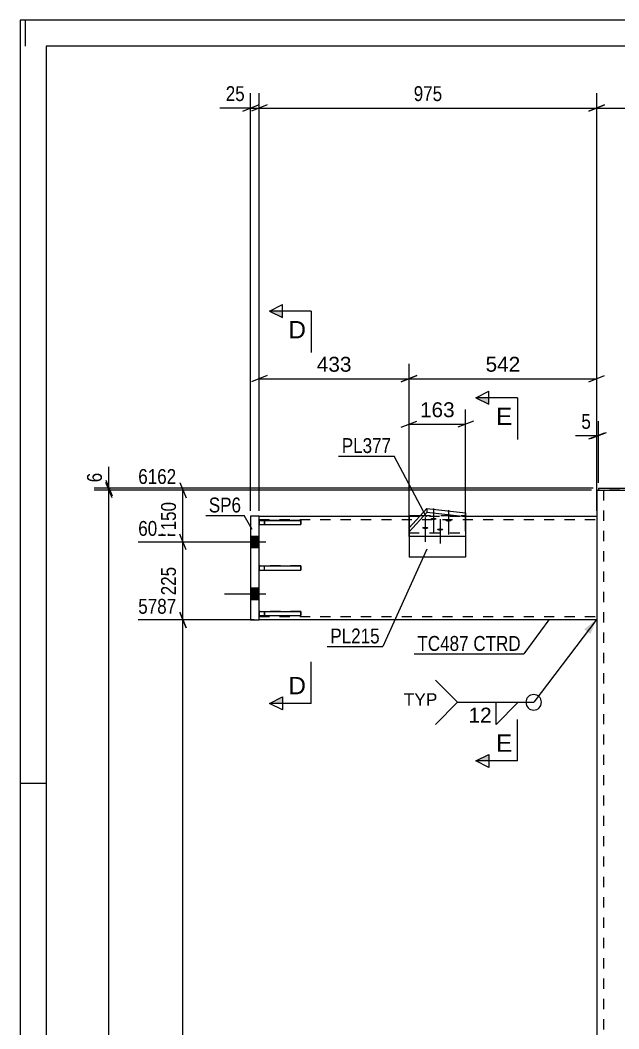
# Model space of a CAD drawing. Header units: millimetres. Extents: x 0 to 841, y 0 to 594.
# Drawn here: x 0 to 115.3, y 399.7 to 594 of the extents above; entities that cross this region are included whole.
import ezdxf

# ---------------------------------------------------------------- set-up
doc = ezdxf.new("R2010")
doc.units = ezdxf.units.MM
doc.linetypes.add('DXK_LINE_DOT2', pattern=[3.9198, 1.9599, -1.9599])
doc.styles.add('Arial', font='ARIAL.TTF', dxfattribs={"height": 0.2})
doc.styles.add('Arial Narrow', font='ARIALN.TTF', dxfattribs={"height": 0.2})

# ---------------------------------------------------------------- blocks, each defined once
blk = doc.blocks.new('Unknown-284933679-1134')
at = {"color": 5, "linetype": 'Continuous'}
for p, q in [((841, 594), (0, 594)), ((0, 594), (0, 0)), ((1, 589), (1, 594)), ((836, 589), (5, 589)), ((5, 589), (5, 5)), ((5, 447), (0, 447))]:
    blk.add_line(p, q, dxfattribs=at)
blk = doc.blocks.new('Part-284933679-1920 - 1918')
at = {"color": 7, "linetype": 'DXK_LINE_DOT2'}
for p, q in [((54.04, 480.1), (46.04, 480.1)), ((46.04, 480.1), (46.04, 479.3)), ((47.04, 480.1), (47.04, 479.3)), ((54.04, 479.3), (54.04, 480.1)), ((46.04, 479.3), (54.04, 479.3))]:
    blk.add_line(p, q, dxfattribs=at)
blk = doc.blocks.new('Part-284933679-1923 - 1918')
at = {"color": 2, "linetype": 'Continuous'}
for p, q in [((46.04, 480.1), (54.04, 480.1)), ((46.04, 480.1), (46.04, 479.3)), ((54.04, 480.1), (54.04, 479.3)), ((46.04, 479.3), (54.04, 479.3))]:
    blk.add_line(p, q, dxfattribs=at)
at = {"color": 7, "linetype": 'DXK_LINE_DOT2'}
blk.add_line((47.04, 479.3), (47.04, 480.1), dxfattribs=at)
blk = doc.blocks.new('Bolt-284933679-2153 - 1918')
at = {"linetype": 'Continuous'}
for points in [[(44.38, 494.57), (44.38, 492.37), (46.04, 492.37), (46.04, 494.57)], [(44.38, 494.57), (44.38, 492.37), (46.04, 492.37), (46.04, 494.57)], [(44.38, 484.57), (44.38, 482.37), (46.04, 482.37), (46.04, 484.57)], [(44.38, 484.57), (44.38, 482.37), (46.04, 482.37), (46.04, 484.57)]]:
    blk.add_hatch(color=1, dxfattribs=at).paths.add_polyline_path(points)
at = {"color": 1, "linetype": 'Continuous'}
for p, q in [((46.04, 494.57), (44.38, 494.57)), ((46.04, 494.57), (44.38, 494.57)), ((47.31, 493.47), (39.38, 493.47)), ((47.31, 493.47), (39.38, 493.47)), ((46.04, 492.37), (44.38, 492.37)), ((46.04, 492.37), (44.38, 492.37)), ((46.04, 484.57), (44.38, 484.57)), ((46.04, 484.57), (44.38, 484.57)), ((47.31, 483.47), (39.38, 483.47)), ((47.31, 483.47), (39.38, 483.47)), ((46.04, 482.37), (44.38, 482.37)), ((46.04, 482.37), (44.38, 482.37))]:
    blk.add_line(p, q, dxfattribs=at)
blk = doc.blocks.new('Part-284933679-2052 - 1918')
at = {"color": 2, "linetype": 'Continuous'}
for p, q in [((44.38, 498.47), (44.38, 478.47)), ((46.04, 498.47), (44.38, 498.47)), ((46.04, 478.47), (46.04, 498.47)), ((44.38, 478.47), (46.04, 478.47))]:
    blk.add_line(p, q, dxfattribs=at)
blk = doc.blocks.new('Part-284933679-2107 - 1918')
at = {"color": 2, "linetype": 'Continuous'}
for p, q in [((46.04, 498.47), (74.89, 498.47)), ((85.78, 498.47), (111.04, 498.47)), ((111.04, 478.47), (46.04, 478.47))]:
    blk.add_line(p, q, dxfattribs=at)
at = {"color": 7, "linetype": 'DXK_LINE_DOT2'}
for p, q in [((46.04, 478.47), (46.04, 498.47)), ((46.04, 497.8), (111.04, 497.8)), ((74.89, 498.47), (85.78, 498.47)), ((111.04, 498.47), (111.04, 478.47)), ((46.04, 479.13), (111.04, 479.13))]:
    blk.add_line(p, q, dxfattribs=at)
blk = doc.blocks.new('Part-284933679-2086 - 1918')
at = {"color": 2, "linetype": 'Continuous'}
for p, q in [((111.37, 503.87), (116.89, 503.87)), ((111.37, 503.87), (111.37, 503.47)), ((111.37, 503.47), (112.49, 503.47)), ((144.04, 503.87), (138.56, 503.87)), ((144.04, 503.47), (142.92, 503.47)), ((144.04, 503.87), (144.04, 503.47))]:
    blk.add_line(p, q, dxfattribs=at)
at = {"color": 7, "linetype": 'DXK_LINE_DOT2'}
for p, q in [((142.92, 503.47), (112.49, 503.47)), ((138.56, 503.87), (116.89, 503.87))]:
    blk.add_line(p, q, dxfattribs=at)
blk = doc.blocks.new('Part-284933679-2132 - 1918')
at = {"color": 2, "linetype": 'Continuous'}
for p, q in [((46.04, 497.63), (54.04, 497.63)), ((46.04, 497.63), (46.04, 496.83)), ((54.04, 497.63), (54.04, 496.83)), ((46.04, 496.83), (54.04, 496.83))]:
    blk.add_line(p, q, dxfattribs=at)
at = {"color": 7, "linetype": 'DXK_LINE_DOT2'}
blk.add_line((47.04, 496.83), (47.04, 497.63), dxfattribs=at)
blk = doc.blocks.new('Part-284933679-2064 - 1918')
at = {"color": 2, "linetype": 'Continuous'}
for p, q in [((46.04, 488.87), (54.04, 488.87)), ((46.04, 488.87), (46.04, 488.07)), ((46.04, 488.07), (54.04, 488.07)), ((54.04, 488.87), (54.04, 488.07))]:
    blk.add_line(p, q, dxfattribs=at)
at = {"color": 7, "linetype": 'DXK_LINE_DOT2'}
blk.add_line((47.04, 488.07), (47.04, 488.87), dxfattribs=at)
blk = doc.blocks.new('Part-284933679-2131 - 1918')
at = {"color": 7, "linetype": 'DXK_LINE_DOT2'}
for p, q in [((54.04, 497.63), (46.04, 497.63)), ((46.04, 497.63), (46.04, 496.83)), ((47.04, 497.63), (47.04, 496.83)), ((54.04, 496.83), (54.04, 497.63)), ((46.04, 496.83), (54.04, 496.83))]:
    blk.add_line(p, q, dxfattribs=at)
blk = doc.blocks.new('Bolt-284933679-2149 - 1918')
at = {"linetype": 'Continuous'}
for points in [[(79.63, 498.14), (79.75, 498.14), (79.87, 498.13), (79.98, 498.1), (80.07, 498.08), (80.15, 498.04), (80.2, 498), (80.23, 497.96), (80.23, 497.92), (80.2, 497.88), (80.15, 497.84), (80.07, 497.8), (79.98, 497.77), (79.87, 497.75), (79.75, 497.74), (79.63, 497.73), (79.5, 497.74), (79.39, 497.75), (79.28, 497.77), (79.18, 497.8), (79.11, 497.84), (79.06, 497.88), (79.03, 497.92), (79.03, 497.96), (79.06, 498), (79.11, 498.04), (79.18, 498.08), (79.28, 498.1), (79.39, 498.13), (79.5, 498.14)], [(82.49, 497.83), (82.61, 497.83), (82.73, 497.82), (82.84, 497.8), (82.94, 497.77), (83.01, 497.73), (83.06, 497.69), (83.09, 497.65), (83.09, 497.61), (83.06, 497.57), (83.01, 497.53), (82.94, 497.49), (82.84, 497.46), (82.73, 497.44), (82.61, 497.43), (82.49, 497.42), (82.36, 497.43), (82.25, 497.44), (82.14, 497.46), (82.04, 497.49), (81.97, 497.53), (81.92, 497.57), (81.89, 497.61), (81.89, 497.65), (81.92, 497.69), (81.97, 497.73), (82.04, 497.77), (82.14, 497.8), (82.25, 497.82), (82.36, 497.83)], [(78.02, 496.41), (78.14, 496.4), (78.26, 496.39), (78.37, 496.37), (78.47, 496.34), (78.54, 496.3), (78.59, 496.26), (78.62, 496.22), (78.62, 496.18), (78.59, 496.14), (78.54, 496.1), (78.47, 496.06), (78.37, 496.03), (78.26, 496.01), (78.14, 496), (78.02, 495.99), (77.89, 496), (77.78, 496.01), (77.67, 496.03), (77.57, 496.06), (77.5, 496.1), (77.45, 496.14), (77.42, 496.18), (77.42, 496.22), (77.45, 496.26), (77.5, 496.3), (77.57, 496.34), (77.67, 496.37), (77.78, 496.39), (77.89, 496.4)], [(80.88, 496.1), (81, 496.09), (81.12, 496.08), (81.23, 496.06), (81.33, 496.03), (81.4, 495.99), (81.45, 495.95), (81.48, 495.91), (81.48, 495.87), (81.45, 495.83), (81.4, 495.79), (81.33, 495.75), (81.23, 495.72), (81.12, 495.7), (81, 495.69), (80.88, 495.69), (80.76, 495.69), (80.64, 495.7), (80.53, 495.72), (80.43, 495.75), (80.36, 495.79), (80.31, 495.83), (80.28, 495.87), (80.28, 495.91), (80.31, 495.95), (80.36, 495.99), (80.43, 496.03), (80.53, 496.06), (80.64, 496.08), (80.76, 496.09)]]:
    blk.add_hatch(color=1, dxfattribs=at).paths.add_polyline_path(points)
at = {"color": 1, "linetype": 'Continuous'}
for p, q in [((79.63, 499.94), (79.63, 495.25)), ((82.49, 499.63), (82.49, 494.94)), ((78.02, 498.2), (78.02, 493.51)), ((80.88, 497.9), (80.88, 493.2))]:
    blk.add_line(p, q, dxfattribs=at)
blk = doc.blocks.new('Part-284933679-2159 - 1918')
at = {"color": 2, "linetype": 'Continuous'}
for p, q in [((111.04, 503.47), (111.04, 244.42)), ((111.04, 503.47), (111.37, 503.47)), ((112.49, 503.47), (113.71, 503.47)), ((113.71, 503.47), (116.89, 503.47))]:
    blk.add_line(p, q, dxfattribs=at)
at = {"color": 7, "linetype": 'DXK_LINE_DOT2'}
for p, q in [((111.04, 503.47), (112.49, 503.47)), ((111.37, 503.47), (111.82, 503.47)), ((112.37, 503.47), (112.37, 244.42))]:
    blk.add_line(p, q, dxfattribs=at)
blk = doc.blocks.new('Part-284933679-2179 - 1918')
at = {"color": 7, "linetype": 'DXK_LINE_DOT2'}
for p, q in [((54.04, 488.87), (46.04, 488.87)), ((46.04, 488.87), (46.04, 488.07)), ((46.04, 488.07), (54.04, 488.07)), ((47.04, 488.07), (47.04, 488.87)), ((54.04, 488.07), (54.04, 488.87))]:
    blk.add_line(p, q, dxfattribs=at)
blk = doc.blocks.new('Part-284933679-2185 - 1918')
at = {"color": 2, "linetype": 'Continuous'}
for p, q in [((74.89, 496.21), (78.31, 499.91)), ((78.31, 499.91), (85.78, 499.09)), ((78.31, 499.91), (78.31, 499.16)), ((78.31, 499.16), (74.89, 495.46)), ((85.78, 498.34), (78.31, 499.16)), ((85.78, 499.09), (85.78, 494.52)), ((74.89, 494.52), (74.89, 496.21)), ((85.78, 494.52), (74.89, 494.52))]:
    blk.add_line(p, q, dxfattribs=at)
at = {"color": 7, "linetype": 'DXK_LINE_DOT2'}
blk.add_line((74.89, 495.27), (85.78, 495.27), dxfattribs=at)
blk = doc.blocks.new('Part-284933679-2186 - 1918')
at = {"color": 2, "linetype": 'Continuous'}
for p, q in [((74.89, 498.58), (77.08, 498.58)), ((74.89, 498.58), (74.89, 496.21)), ((74.89, 494.52), (74.89, 490.58)), ((85.78, 494.52), (85.78, 490.58)), ((85.78, 490.58), (74.89, 490.58))]:
    blk.add_line(p, q, dxfattribs=at)
at = {"color": 7, "linetype": 'DXK_LINE_DOT2'}
for p, q in [((77.08, 498.58), (85.78, 498.58)), ((85.78, 498.58), (85.78, 494.52)), ((74.89, 496.21), (74.89, 494.52))]:
    blk.add_line(p, q, dxfattribs=at)
blk = doc.blocks.new('StraightDimension-284933679-8164 - 1918')
at = {"color": 7, "linetype": 'Continuous'}
for p, q in [((46.04, 499.47), (46.04, 527.79)), ((74.89, 495.15), (74.89, 527.79)), ((47.54, 525.54), (44.54, 524.34)), ((46.04, 524.94), (74.89, 524.94)), ((73.39, 524.34), (76.39, 525.54))]:
    blk.add_line(p, q, dxfattribs=at)
at = {"color": 0}
blk.add_wipeout([(64.4, 525.69), (64.4, 529.89), (56.53, 529.89), (56.53, 525.69)], dxfattribs=at)
at = {"color": 3, "style": 'Arial'}
blk.add_text('433', height=2.865, dxfattribs=at).set_placement((57.13, 526.29))
blk = doc.blocks.new('StraightDimension-284933679-2451 - 1918')
at = {"color": 7, "linetype": 'Continuous'}
for p, q in [((31.95, 476.97), (30.75, 479.97)), ((45.04, 478.47), (22.74, 478.47)), ((31.35, 289.14), (31.35, 478.47))]:
    blk.add_line(p, q, dxfattribs=at)
at = {"color": 0, "linetype": 'Continuous'}
blk.add_wipeout([(30.65, 479.07), (30.65, 483.27), (22.14, 483.27), (22.14, 479.07)], dxfattribs=at)
at = {"color": 3, "linetype": 'Continuous', "style": 'Arial Narrow'}
blk.add_text('5787', height=2.863, dxfattribs=at).set_placement((22.74, 479.67))
blk = doc.blocks.new('StraightDimension-284933679-8123 - 1918')
at = {"color": 7, "linetype": 'Continuous'}
for p, q in [((46.04, 499.47), (46.04, 579.92)), ((111.04, 504.47), (111.04, 579.92)), ((47.54, 577.67), (44.54, 576.47)), ((46.04, 577.07), (111.04, 577.07)), ((109.54, 576.47), (112.54, 577.67))]:
    blk.add_line(p, q, dxfattribs=at)
at = {"color": 0}
blk.add_wipeout([(81.88, 577.82), (81.88, 582.02), (75.2, 582.02), (75.2, 577.82)], dxfattribs=at)
at = {"color": 3, "style": 'Arial Narrow'}
blk.add_text('975', height=2.863, dxfattribs=at).set_placement((75.8, 578.42))
blk = doc.blocks.new('StraightDimension-284933679-2500 - 1918')
at = {"color": 7, "linetype": 'Continuous'}
for p, q in [((16.49, 505.37), (17.69, 502.37)), ((110.37, 503.87), (14.24, 503.87)), ((110.04, 503.47), (14.24, 503.47)), ((17.69, 501.97), (16.49, 504.97)), ((17.09, 503.47), (17.09, 503.87))]:
    blk.add_line(p, q, dxfattribs=at)
at = {"color": 0}
blk.add_wipeout([(16.34, 507.42), (12.14, 507.42), (12.14, 504.39), (16.34, 504.39)], dxfattribs=at)
at = {"color": 7, "linetype": 'Continuous'}
blk.add_line((17.09, 503.87), (17.09, 507.94), dxfattribs=at)
blk.add_line((17.09, 503.87), (17.09, 507.94), dxfattribs=at)
at = {"color": 3, "style": 'Arial Narrow'}
blk.add_text('6', height=2.86, rotation=90.0002, dxfattribs=at).set_placement((15.74, 504.99))
blk = doc.blocks.new('StraightDimension-284933679-2254 - 1918')
at = {"color": 7, "linetype": 'Continuous'}
for p, q in [((111.04, 504.47), (111.04, 516.78)), ((111.37, 504.87), (111.37, 516.78)), ((109.54, 513.33), (112.54, 514.53)), ((112.87, 514.53), (109.87, 513.33)), ((111.04, 513.93), (111.37, 513.93))]:
    blk.add_line(p, q, dxfattribs=at)
at = {"color": 0}
blk.add_wipeout([(110.52, 514.68), (110.52, 518.88), (107.49, 518.88), (107.49, 514.68)], dxfattribs=at)
at = {"color": 7, "linetype": 'Continuous'}
blk.add_line((111.04, 513.93), (106.96, 513.93), dxfattribs=at)
blk.add_line((111.04, 513.93), (106.96, 513.93), dxfattribs=at)
at = {"color": 3, "style": 'Arial Narrow'}
blk.add_text('5', height=2.86, dxfattribs=at).set_placement((108.09, 515.28))
blk = doc.blocks.new('StraightDimension-284933679-2458 - 1918')
at = {"color": 7, "linetype": 'Continuous'}
for p, q in [((31.95, 491.97), (30.75, 494.97)), ((43.38, 493.47), (22.74, 493.47)), ((31.35, 478.47), (31.35, 493.47)), ((30.75, 479.97), (31.95, 476.97)), ((45.04, 478.47), (22.74, 478.47))]:
    blk.add_line(p, q, dxfattribs=at)
at = {"color": 0, "linetype": 'Continuous'}
blk.add_wipeout([(30.65, 494.07), (30.65, 498.27), (22.14, 498.27), (22.14, 494.07)], dxfattribs=at)
at = {"color": 0}
blk.add_wipeout([(30.6, 489.31), (26.4, 489.31), (26.4, 482.62), (30.6, 482.62)], dxfattribs=at)
at = {"color": 3, "linetype": 'Continuous', "style": 'Arial Narrow'}
blk.add_text('6012', height=2.863, dxfattribs=at).set_placement((22.74, 494.67))
at = {"color": 3, "style": 'Arial Narrow'}
blk.add_text('225', height=2.863, rotation=90.0002, dxfattribs=at).set_placement((30, 483.22))
blk = doc.blocks.new('StraightDimension-284933679-2465 - 1918')
at = {"color": 7, "linetype": 'Continuous'}
for p, q in [((110.04, 503.47), (22.74, 503.47)), ((30.75, 504.97), (31.95, 501.97)), ((31.35, 493.47), (31.35, 503.47)), ((31.95, 491.97), (30.75, 494.97)), ((43.38, 493.47), (22.74, 493.47))]:
    blk.add_line(p, q, dxfattribs=at)
at = {"color": 0, "linetype": 'Continuous'}
blk.add_wipeout([(30.65, 504.07), (30.65, 508.27), (22.14, 508.27), (22.14, 504.07)], dxfattribs=at)
at = {"color": 0}
blk.add_wipeout([(30.6, 501.81), (26.4, 501.81), (26.4, 495.12), (30.6, 495.12)], dxfattribs=at)
at = {"color": 3, "linetype": 'Continuous', "style": 'Arial Narrow'}
blk.add_text('6162', height=2.863, dxfattribs=at).set_placement((22.74, 504.67))
at = {"color": 3, "style": 'Arial Narrow'}
blk.add_text('150', height=2.863, rotation=90.0002, dxfattribs=at).set_placement((30, 495.72))
blk = doc.blocks.new('StraightDimension-284933679-2491 - 1918')
at = {"color": 7, "linetype": 'Continuous'}
for p, q in [((110.04, 503.47), (14.24, 503.47)), ((17.69, 501.97), (16.49, 504.97)), ((17.09, 220.99), (17.09, 503.47))]:
    blk.add_line(p, q, dxfattribs=at)
blk = doc.blocks.new('StraightDimension-284933679-8122 - 1918')
at = {"color": 7, "linetype": 'Continuous'}
for p, q in [((111.04, 504.47), (111.04, 579.92)), ((144.37, 504.47), (144.37, 579.92)), ((112.54, 577.67), (109.54, 576.47)), ((111.04, 577.07), (144.37, 577.07)), ((142.87, 576.47), (145.87, 577.67))]:
    blk.add_line(p, q, dxfattribs=at)
at = {"color": 0}
blk.add_wipeout([(131.05, 577.82), (131.05, 582.02), (124.37, 582.02), (124.37, 577.82)], dxfattribs=at)
at = {"color": 3, "style": 'Arial Narrow'}
blk.add_text('500', height=2.863, dxfattribs=at).set_placement((124.97, 578.42))
blk = doc.blocks.new('StraightDimension-284933679-8124 - 1918')
at = {"color": 7, "linetype": 'Continuous'}
for p, q in [((44.38, 499.47), (44.38, 579.92)), ((46.04, 499.47), (46.04, 579.92)), ((42.88, 576.47), (45.88, 577.67)), ((44.38, 577.07), (46.04, 577.07)), ((47.54, 577.67), (44.54, 576.47))]:
    blk.add_line(p, q, dxfattribs=at)
at = {"color": 0}
blk.add_wipeout([(43.85, 577.82), (43.85, 582.02), (38.99, 582.02), (38.99, 577.82)], dxfattribs=at)
at = {"color": 7, "linetype": 'Continuous'}
blk.add_line((44.38, 577.07), (38.47, 577.07), dxfattribs=at)
blk.add_line((44.38, 577.07), (38.47, 577.07), dxfattribs=at)
at = {"color": 3, "style": 'Arial Narrow'}
blk.add_text('25', height=2.863, dxfattribs=at).set_placement((39.59, 578.42))
blk = doc.blocks.new('StraightDimension-284933679-8163 - 1918')
at = {"color": 7, "linetype": 'Continuous'}
for p, q in [((74.89, 495.15), (74.89, 527.79)), ((111.04, 499.47), (111.04, 527.79)), ((76.39, 525.54), (73.39, 524.34)), ((74.89, 524.94), (111.04, 524.94)), ((109.54, 524.34), (112.54, 525.54))]:
    blk.add_line(p, q, dxfattribs=at)
at = {"color": 0}
blk.add_wipeout([(96.9, 525.69), (96.9, 529.89), (89.03, 529.89), (89.03, 525.69)], dxfattribs=at)
at = {"color": 3, "style": 'Arial'}
blk.add_text('542', height=2.865, dxfattribs=at).set_placement((89.63, 526.29))
blk = doc.blocks.new('StraightDimension-284933679-8195 - 1918')
at = {"color": 7, "linetype": 'Continuous'}
for p, q in [((74.89, 495.58), (74.89, 519.03)), ((85.78, 495.58), (85.78, 519.03)), ((73.39, 515.58), (76.39, 516.78)), ((74.89, 516.18), (85.78, 516.18)), ((87.28, 516.78), (84.28, 515.58))]:
    blk.add_line(p, q, dxfattribs=at)
at = {"color": 0}
blk.add_wipeout([(84.27, 516.93), (84.27, 521.13), (76.4, 521.13), (76.4, 516.93)], dxfattribs=at)
at = {"color": 3, "style": 'Arial'}
blk.add_text('163', height=2.865, dxfattribs=at).set_placement((77, 517.53))
blk = doc.blocks.new('Mark-284933679-2103 - 1918')
at = {"color": 0}
blk.add_wipeout([(86.38, 472.52), (86.38, 475.52), (76.51, 475.52), (76.51, 472.52)], dxfattribs=at)
blk.add_wipeout([(86.38, 472.52), (86.38, 475.52), (76.51, 475.52), (76.51, 472.52)], dxfattribs=at)
at = {"color": 3, "style": 'Arial Narrow'}
blk.add_text('TC487', height=2.863, dxfattribs=at).set_placement((76.51, 472.52))
at = {"color": 0}
blk.add_wipeout([(96.4, 472.52), (96.4, 475.52), (87.28, 475.52), (87.28, 472.52)], dxfattribs=at)
blk.add_wipeout([(96.4, 472.52), (96.4, 475.52), (87.28, 475.52), (87.28, 472.52)], dxfattribs=at)
at = {"color": 30, "linetype": 'Continuous'}
for p in [(101.82, 478.47), (75.91, 471.92)]:
    blk.add_line(p, (97, 471.92), dxfattribs=at)
at = {"color": 3, "style": 'Arial Narrow'}
blk.add_text('CTRD', height=2.863, dxfattribs=at).set_placement((87.28, 472.52))
blk = doc.blocks.new('Mark-284933679-2048 - 1918')
at = {"color": 0}
blk.add_wipeout([(42.54, 499.18), (42.54, 502.18), (36.33, 502.18), (36.33, 499.18)], dxfattribs=at)
blk.add_wipeout([(42.54, 499.18), (42.54, 502.18), (36.33, 502.18), (36.33, 499.18)], dxfattribs=at)
at = {"color": 30, "linetype": 'Continuous'}
for p in [(35.73, 498.58), (44.71, 495.92)]:
    blk.add_line(p, (43.14, 498.58), dxfattribs=at)
at = {"color": 3, "style": 'Arial Narrow'}
blk.add_text('SP6', height=2.863, dxfattribs=at).set_placement((36.33, 499.18))
blk = doc.blocks.new('WeldMark-284933679-2558 - 1918')
at = {"linetype": 'Continuous'}
blk.add_hatch(color=30, dxfattribs=at).paths.add_polyline_path([(108.63, 476.67), (111.04, 478.6), (109.82, 475.76)])
at = {"color": 30, "linetype": 'Continuous'}
blk.add_line((111.04, 478.6), (98.9, 462.61), dxfattribs=at)
at = {"color": 3, "linetype": 'Continuous'}
for q in [(79.96, 466.89), (79.96, 458.32)]:
    blk.add_line((84.25, 462.61), q, dxfattribs=at)
for start, end in [(90, 270), (270, 90)]:
    blk.add_arc((98.9, 462.61), 1.5, start, end, dxfattribs=at)
at = {"color": 0}
blk.add_wipeout([(91, 458.51), (91, 461.91), (86.15, 461.91), (86.15, 458.51)], dxfattribs=at)
at = {"color": 30, "linetype": 'Continuous'}
blk.add_line((84.25, 462.61), (98.9, 462.61), dxfattribs=at)
at = {"color": 3, "linetype": 'Continuous'}
for p, q in [((91.65, 462.61), (95.94, 462.61)), ((95.94, 462.61), (91.65, 458.32)), ((91.65, 458.32), (91.65, 462.61))]:
    blk.add_line(p, q, dxfattribs=at)
at = {"color": 3, "style": 'Arial'}
blk.add_text('12', height=2.865, dxfattribs=at).set_placement((86.35, 458.71))
at = {"color": 0, "linetype": 'Continuous'}
blk.add_wipeout([(80.35, 461.96), (80.35, 464.46), (73.87, 464.46), (73.87, 461.96)], dxfattribs=at)
blk.add_wipeout([(80.35, 461.96), (80.35, 464.46), (73.87, 464.46), (73.87, 461.96)], dxfattribs=at)
at = {"color": 3, "linetype": 'Continuous', "style": 'Arial'}
blk.add_text('TYP', height=2.388, dxfattribs=at).set_placement((73.87, 461.96))
blk = doc.blocks.new('Mark-284933679-7938 - 1918')
at = {"color": 0}
blk.add_wipeout([(71.45, 510.63), (71.45, 513.63), (61.94, 513.63), (61.94, 510.63)], dxfattribs=at)
blk.add_wipeout([(71.45, 510.63), (71.45, 513.63), (61.94, 513.63), (61.94, 510.63)], dxfattribs=at)
at = {"color": 30, "linetype": 'Continuous'}
for p in [(61.34, 510.03), (78.24, 498.24)]:
    blk.add_line(p, (72.05, 510.03), dxfattribs=at)
at = {"color": 3, "style": 'Arial Narrow'}
blk.add_text('PL377', height=2.863, dxfattribs=at).set_placement((61.94, 510.63))
blk = doc.blocks.new('Mark-284933679-7941 - 1918')
at = {"color": 0}
blk.add_wipeout([(69.25, 473.96), (69.25, 476.96), (59.74, 476.96), (59.74, 473.96)], dxfattribs=at)
blk.add_wipeout([(69.25, 473.96), (69.25, 476.96), (59.74, 476.96), (59.74, 473.96)], dxfattribs=at)
at = {"color": 30, "linetype": 'Continuous'}
for p in [(78.35, 492.08), (59.14, 473.36)]:
    blk.add_line(p, (69.85, 473.36), dxfattribs=at)
at = {"color": 3, "style": 'Arial Narrow'}
blk.add_text('PL215', height=2.863, dxfattribs=at).set_placement((59.74, 473.96))
blk = doc.blocks.new('SectionMark-284933679-8743 - 1918')
at = {"linetype": 'Continuous'}
for points in [[(50.54, 537.96), (50.54, 536.71), (48.04, 537.96)], [(50.54, 463.66), (50.54, 462.41), (48.04, 462.41)]]:
    blk.add_hatch(color=6, dxfattribs=at).paths.add_polyline_path(points)
at = {"color": 6, "linetype": 'Continuous'}
for p, q in [((48.04, 537.96), (50.54, 539.21)), ((50.54, 536.71), (50.54, 539.21)), ((56.04, 537.96), (48.04, 537.96)), ((48.04, 537.96), (50.54, 536.71)), ((56.04, 537.96), (56.04, 529.96)), ((56.04, 462.41), (56.04, 470.41)), ((48.04, 462.41), (50.54, 463.66)), ((56.04, 462.41), (48.04, 462.41)), ((50.54, 461.16), (48.04, 462.41)), ((50.54, 463.66), (50.54, 461.16))]:
    blk.add_line(p, q, dxfattribs=at)
at = {"color": 0, "linetype": 'Continuous'}
for points in [[(55.04, 532.71), (55.04, 536.21), (51.67, 536.21), (51.67, 532.71)], [(55.04, 464.16), (55.04, 467.66), (51.67, 467.66), (51.67, 464.16)]]:
    blk.add_wipeout(points, dxfattribs=at)
at = {"color": 3, "linetype": 'Continuous', "style": 'Arial'}
for p in [(51.67, 532.71), (51.67, 464.16)]:
    blk.add_text('D', height=3.34, dxfattribs=at).set_placement(p)
blk = doc.blocks.new('SectionMark-284933679-9015 - 1918')
at = {"linetype": 'Continuous'}
for points in [[(90.28, 521.26), (90.28, 520.01), (87.78, 521.26)], [(90.28, 452.58), (90.28, 451.33), (87.78, 451.33)]]:
    blk.add_hatch(color=6, dxfattribs=at).paths.add_polyline_path(points)
at = {"color": 6, "linetype": 'Continuous'}
for p, q in [((87.78, 521.26), (90.28, 522.51)), ((95.78, 521.26), (87.78, 521.26)), ((87.78, 521.26), (90.28, 520.01)), ((90.28, 520.01), (90.28, 522.51)), ((95.78, 521.26), (95.78, 513.26)), ((95.78, 451.33), (95.78, 459.33)), ((87.78, 451.33), (90.28, 452.58)), ((95.78, 451.33), (87.78, 451.33)), ((90.28, 450.08), (87.78, 451.33)), ((90.28, 452.58), (90.28, 450.08))]:
    blk.add_line(p, q, dxfattribs=at)
at = {"color": 0, "linetype": 'Continuous'}
for points in [[(94.78, 516.01), (94.78, 519.51), (91.67, 519.51), (91.67, 516.01)], [(94.78, 453.08), (94.78, 456.58), (91.67, 456.58), (91.67, 453.08)]]:
    blk.add_wipeout(points, dxfattribs=at)
at = {"color": 3, "linetype": 'Continuous', "style": 'Arial'}
for p in [(91.67, 516.01), (91.67, 453.08)]:
    blk.add_text('E', height=3.34, dxfattribs=at).set_placement(p)

msp = doc.modelspace()

# ---------------------------------------------------------------- block references
for name in ['Unknown-284933679-1134', 'Part-284933679-2159 - 1918', 'Part-284933679-2086 - 1918', 'Part-284933679-2185 - 1918', 'Bolt-284933679-2149 - 1918', 'Part-284933679-2052 - 1918', 'Part-284933679-2107 - 1918', 'Part-284933679-2132 - 1918', 'Part-284933679-2131 - 1918', 'Part-284933679-2186 - 1918', 'Bolt-284933679-2153 - 1918', 'Part-284933679-2064 - 1918', 'Part-284933679-2179 - 1918', 'Part-284933679-1920 - 1918', 'Part-284933679-1923 - 1918']:
    msp.add_blockref(name, (0, 0))

# ---------------------------------------------------------------- next in the draw order: block references
for name in ['StraightDimension-284933679-8164 - 1918', 'StraightDimension-284933679-2451 - 1918']:
    msp.add_blockref(name, (0, 0))

# ---------------------------------------------------------------- next in the draw order: block references
for name in ['StraightDimension-284933679-8123 - 1918', 'StraightDimension-284933679-2458 - 1918']:
    msp.add_blockref(name, (0, 0))

# ---------------------------------------------------------------- next in the draw order: block references
msp.add_blockref('StraightDimension-284933679-2500 - 1918', (0, 0))

# ---------------------------------------------------------------- next in the draw order: block references
msp.add_blockref('StraightDimension-284933679-2254 - 1918', (0, 0))

# ---------------------------------------------------------------- next in the draw order: block references
msp.add_blockref('StraightDimension-284933679-2465 - 1918', (0, 0))

# ---------------------------------------------------------------- next in the draw order: block references
msp.add_blockref('StraightDimension-284933679-2491 - 1918', (0, 0))

# ---------------------------------------------------------------- next in the draw order: block references
for name in ['StraightDimension-284933679-8124 - 1918', 'StraightDimension-284933679-8122 - 1918', 'Mark-284933679-2103 - 1918']:
    msp.add_blockref(name, (0, 0))

# ---------------------------------------------------------------- next in the draw order: block references
for name in ['SectionMark-284933679-8743 - 1918', 'StraightDimension-284933679-8163 - 1918', 'Mark-284933679-2048 - 1918', 'WeldMark-284933679-2558 - 1918']:
    msp.add_blockref(name, (0, 0))

# ---------------------------------------------------------------- next in the draw order: block references
for name in ['StraightDimension-284933679-8195 - 1918', 'Mark-284933679-7941 - 1918']:
    msp.add_blockref(name, (0, 0))

# ---------------------------------------------------------------- next in the draw order: block references
for name in ['SectionMark-284933679-9015 - 1918', 'Mark-284933679-7938 - 1918']:
    msp.add_blockref(name, (0, 0))

doc.saveas('drawing.dxf')
